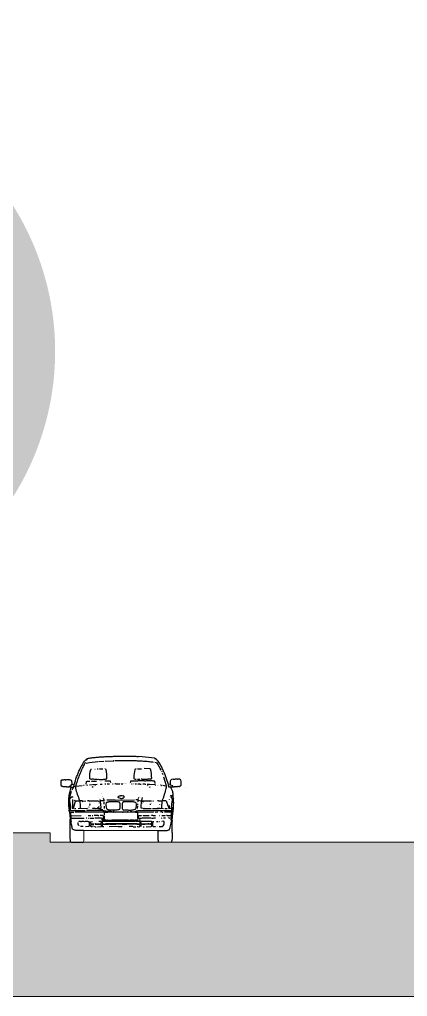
# Model space of a CAD drawing. Header units: metres. Extents: x -45 to 1930, y -347 to 488.
# Drawn here: x 103.72 to 109.89, y -257.27 to -241.73 of the extents above; entities that cross this region are included whole.
import ezdxf

# ---------------------------------------------------------------- set-up
doc = ezdxf.new("R2010")
doc.units = ezdxf.units.M
doc.layers.add('FLOATINGWINDOWS', color=2, linetype='Continuous', plot=False)
doc.layers.add('SRAFY', color=3, linetype='Continuous')
doc.layers.add('zariz.predmety', color=203, linetype='Continuous')

# ---------------------------------------------------------------- blocks, each defined once
blk = doc.blocks.new('BMW3-CUM')
at = {"lineweight": 0}
blk.add_line((-0.809, 0.011), (-0.797, 0.003), dxfattribs=at)
for points in [[(-0.751, 0.92), (-0.741, 0.95), (-0.731, 0.981), (-0.721, 1.012), (-0.71, 1.043), (-0.698, 1.073), (-0.686, 1.104), (-0.673, 1.134), (-0.66, 1.162), (-0.648, 1.185), (-0.637, 1.208), (-0.625, 1.23), (-0.613, 1.251), (-0.6, 1.272), (-0.584, 1.292), (-0.567, 1.31), (-0.547, 1.328), (-0.546, 1.324), (-0.547, 1.318), (-0.55, 1.314), (-0.552, 1.309)], [(-0.722, 0.901), (-0.72, 0.911), (-0.717, 0.92), (-0.714, 0.929), (-0.711, 0.938), (-0.707, 0.948), (-0.704, 0.957), (-0.701, 0.967), (-0.698, 0.977), (-0.692, 0.996), (-0.685, 1.016), (-0.677, 1.035), (-0.671, 1.053), (-0.664, 1.072), (-0.656, 1.09), (-0.649, 1.109), (-0.641, 1.127), (-0.634, 1.145), (-0.626, 1.163), (-0.617, 1.181), (-0.609, 1.198), (-0.601, 1.215), (-0.592, 1.232), (-0.583, 1.248), (-0.573, 1.265), (-0.573, 1.266), (-0.573, 1.268), (-0.572, 1.269), (-0.571, 1.27)], [(-0.568, 1.276), (-0.568, 1.276)], [(-0.567, 1.26), (-0.567, 1.26)], [(-0.56, 1.263), (-0.506, 1.272), (-0.375, 1.286)], [(-0.555, 1.303), (-0.555, 1.303)], [(-0.544, 1.333), (-0.543, 1.334), (-0.542, 1.336), (-0.541, 1.337), (-0.54, 1.338), (-0.523, 1.341), (-0.505, 1.343), (-0.488, 1.345), (-0.47, 1.347), (-0.452, 1.349), (-0.435, 1.351), (-0.417, 1.353), (-0.399, 1.355), (-0.381, 1.356), (-0.363, 1.358), (-0.345, 1.36), (-0.327, 1.361), (-0.309, 1.363), (-0.291, 1.364), (-0.274, 1.364), (-0.255, 1.365), (-0.237, 1.366), (-0.217, 1.367), (-0.198, 1.368), (-0.18, 1.369), (-0.16, 1.37), (-0.141, 1.37), (-0.123, 1.371), (-0.104, 1.371), (-0.085, 1.371), (-0.066, 1.371), (-0.048, 1.372), (-0.028, 1.372), (-0.009, 1.372), (0.009, 1.372), (0.029, 1.373), (0.048, 1.373), (0.062, 1.372), (0.076, 1.372), (0.091, 1.372), (0.105, 1.372), (0.119, 1.372), (0.133, 1.372), (0.148, 1.373), (0.161, 1.373), (0.175, 1.372), (0.19, 1.372), (0.203, 1.372), (0.217, 1.372), (0.231, 1.371), (0.245, 1.37), (0.259, 1.369), (0.272, 1.367)], [(-0.368, 1.288), (-0.368, 1.288)], [(-0.362, 1.288), (-0.362, 1.288)], [(-0.356, 1.29), (-0.276, 1.292)], [(-0.261, 1.293), (-0.261, 1.293)], [(-0.255, 1.294), (-0.131, 1.3)], [(-0.121, 1.297), (-0.121, 1.297), (-0.122, 1.298), (-0.123, 1.298), (-0.123, 1.297), (-0.123, 1.297), (-0.122, 1.297), (-0.121, 1.297), (-0.121, 1.297)], [(-0.113, 1.298), (-0.113, 1.298)], [(0.506, 1.275), (0.487, 1.277), (0.468, 1.28), (0.449, 1.282), (0.43, 1.284), (0.411, 1.286), (0.391, 1.287), (0.372, 1.288), (0.354, 1.289), (0.334, 1.291), (0.315, 1.292), (0.296, 1.293), (0.277, 1.294), (0.257, 1.295), (0.239, 1.296), (0.219, 1.296), (0.2, 1.297), (0.182, 1.297), (0.162, 1.298), (0.143, 1.298), (0.124, 1.299), (0.105, 1.298), (0.085, 1.299), (0.067, 1.299), (0.047, 1.299), (0.028, 1.299), (0.01, 1.3), (-0.01, 1.299), (-0.029, 1.3), (-0.048, 1.3), (-0.067, 1.3), (-0.087, 1.3), (-0.105, 1.3)], [(0.002, 1.375), (0.002, 1.375)], [(0.077, 1.375), (0.078, 1.375), (0.079, 1.375), (0.08, 1.375), (0.082, 1.375)], [(0.824, 0.48), (0.824, 0.48), (0.825, 0.481), (0.825, 0.481), (0.825, 0.481), (0.824, 0.507), (0.83, 0.536), (0.832, 0.568), (0.831, 0.6), (0.833, 0.631), (0.83, 0.665), (0.829, 0.698), (0.827, 0.73), (0.822, 0.763), (0.822, 0.764), (0.823, 0.766), (0.823, 0.767), (0.824, 0.769), (0.822, 0.775), (0.822, 0.782), (0.821, 0.789), (0.818, 0.796), (0.817, 0.808), (0.814, 0.82), (0.809, 0.832), (0.804, 0.843), (0.799, 0.855), (0.794, 0.865), (0.79, 0.876), (0.789, 0.887), (0.841, 0.887), (0.846, 0.89), (0.851, 0.891), (0.855, 0.89), (0.86, 0.888), (0.867, 0.89), (0.874, 0.892), (0.882, 0.893), (0.889, 0.893), (0.897, 0.893), (0.905, 0.894), (0.913, 0.893), (0.92, 0.892), (0.925, 0.893), (0.929, 0.895), (0.934, 0.896), (0.938, 0.898), (0.942, 0.901), (0.946, 0.904), (0.949, 0.908), (0.951, 0.913), (0.952, 0.932), (0.952, 0.952), (0.951, 0.971), (0.948, 0.989), (0.947, 0.99), (0.947, 0.992), (0.945, 0.992), (0.944, 0.994), (0.942, 0.998), (0.938, 1.002), (0.932, 1.005), (0.926, 1.006), (0.922, 1.006), (0.918, 1.006), (0.914, 1.006), (0.91, 1.006), (0.907, 1.006), (0.903, 1.005), (0.899, 1.005), (0.896, 1.003), (0.889, 1.005), (0.881, 1.007), (0.873, 1.007), (0.865, 1.006), (0.856, 1.005), (0.847, 1.004), (0.838, 1.003), (0.83, 1.003), (0.829, 1.003), (0.829, 1.004), (0.827, 1.005), (0.825, 1.005), (0.8, 1), (0.793, 0.997), (0.786, 0.992), (0.782, 0.984), (0.779, 0.975), (0.779, 0.963), (0.778, 0.951), (0.777, 0.939), (0.775, 0.928), (0.749, 0.922), (0.738, 0.952), (0.728, 0.983), (0.718, 1.014), (0.708, 1.044), (0.697, 1.074), (0.685, 1.104), (0.673, 1.133), (0.659, 1.162), (0.657, 1.167), (0.655, 1.171), (0.652, 1.175), (0.652, 1.18), (0.637, 1.209), (0.627, 1.227), (0.617, 1.243), (0.607, 1.259), (0.597, 1.276), (0.586, 1.291), (0.573, 1.306), (0.558, 1.32), (0.542, 1.333), (0.539, 1.335), (0.537, 1.338), (0.535, 1.34), (0.532, 1.343), (0.28, 1.367), (0.278, 1.367)], [(0.51, 1.273), (0.51, 1.273), (0.512, 1.273), (0.512, 1.273), (0.512, 1.273)], [(0.518, 1.273), (0.518, 1.273)], [(0.552, 1.268), (0.531, 1.271)], [(0.541, 1.325), (0.541, 1.325), (0.54, 1.327), (0.539, 1.328), (0.539, 1.329)], [(0.543, 1.317), (0.543, 1.317)], [(0.552, 1.298), (0.552, 1.298)], [(0.555, 1.266), (0.563, 1.266)], [(0.562, 1.281), (0.562, 1.281)], [(0.632, 1.149), (0.619, 1.178), (0.609, 1.196), (0.566, 1.274)], [(-0.431, 1.004), (-0.44, 1.005), (-0.448, 1.006), (-0.457, 1.005), (-0.467, 1.005), (-0.476, 1.004), (-0.484, 1.005), (-0.492, 1.007), (-0.501, 1.01), (-0.502, 1.046), (-0.498, 1.084), (-0.493, 1.122), (-0.487, 1.16), (-0.484, 1.163), (-0.481, 1.165), (-0.477, 1.167), (-0.472, 1.168)], [(-0.428, 1.004), (-0.416, 1.005), (-0.403, 1.005), (-0.39, 1.005), (-0.377, 1.004), (-0.365, 1.005), (-0.352, 1.004), (-0.339, 1.004), (-0.326, 1.003), (-0.314, 1.004), (-0.302, 1.004), (-0.289, 1.004), (-0.277, 1.005), (-0.265, 1.006), (-0.253, 1.008), (-0.242, 1.01), (-0.23, 1.013), (-0.23, 1.014), (-0.229, 1.016), (-0.228, 1.017), (-0.228, 1.017), (-0.229, 1.053), (-0.232, 1.088), (-0.237, 1.124), (-0.243, 1.16), (-0.245, 1.163), (-0.247, 1.165), (-0.249, 1.167), (-0.253, 1.168)], [(-0.42, 1.168), (-0.418, 1.168), (-0.417, 1.168), (-0.416, 1.168), (-0.414, 1.168)], [(-0.385, 1.169), (-0.369, 1.169)], [(-0.352, 1.171), (-0.352, 1.171)], [(-0.345, 1.169), (-0.296, 1.17)], [(-0.273, 1.17), (-0.273, 1.17)], [(-0.267, 1.169), (-0.267, 1.169)], [(-0.261, 1.17), (-0.261, 1.17)], [(0.209, 1.009), (0.206, 1.013), (0.204, 1.018), (0.202, 1.024), (0.202, 1.03), (0.205, 1.063), (0.21, 1.096), (0.215, 1.129), (0.221, 1.162), (0.223, 1.165), (0.226, 1.169), (0.228, 1.172), (0.232, 1.173), (0.232, 1.173), (0.233, 1.173), (0.234, 1.173), (0.234, 1.173)], [(0.24, 1.175), (0.24, 1.175)], [(0.256, 1.174), (0.256, 1.174)], [(0.26, 1.173), (0.321, 1.174)], [(0.331, 1.008), (0.339, 1.008), (0.347, 1.009), (0.355, 1.009), (0.364, 1.009), (0.372, 1.009), (0.38, 1.009), (0.389, 1.009), (0.397, 1.009), (0.406, 1.009), (0.416, 1.009), (0.425, 1.01), (0.434, 1.01), (0.442, 1.01), (0.451, 1.01), (0.46, 1.01), (0.468, 1.009), (0.473, 1.011), (0.477, 1.013), (0.481, 1.015), (0.483, 1.02), (0.48, 1.057), (0.478, 1.093), (0.475, 1.129), (0.466, 1.165), (0.464, 1.167), (0.462, 1.168), (0.461, 1.169), (0.459, 1.17), (0.363, 1.175)], [(0.341, 1.172), (0.341, 1.172)], [(0.635, 1.143), (0.635, 1.143)], [(0.639, 1.135), (0.639, 1.135)], [(0.648, 1.116), (0.642, 1.129)], [(0.651, 1.109), (0.651, 1.109)], [(0.653, 1.102), (0.653, 1.102)], [(0.665, 1.075), (0.656, 1.096)], [(-0.872, 0.884), (-0.882, 0.885), (-0.892, 0.886), (-0.902, 0.885), (-0.913, 0.886), (-0.923, 0.887), (-0.932, 0.889), (-0.941, 0.892), (-0.95, 0.898), (-0.957, 0.91), (-0.959, 0.933), (-0.959, 0.956), (-0.957, 0.978), (-0.946, 0.996), (-0.941, 0.998), (-0.937, 0.998), (-0.931, 0.999), (-0.927, 1.001), (-0.925, 1), (-0.924, 0.999), (-0.923, 0.999), (-0.921, 0.998), (-0.911, 1.002), (-0.902, 1.002), (-0.892, 0.998), (-0.88, 0.999), (-0.868, 1), (-0.855, 1.001), (-0.842, 1.002), (-0.83, 1.001), (-0.817, 0.999), (-0.806, 0.995), (-0.795, 0.99), (-0.795, 0.988), (-0.794, 0.987), (-0.793, 0.986), (-0.793, 0.986), (-0.785, 0.93)], [(-0.892, 1.002), (-0.892, 1.002), (-0.891, 1.002), (-0.89, 1.002), (-0.89, 1.002)], [(-0.557, 0.929), (-0.552, 0.967), (-0.551, 0.969), (-0.55, 0.972), (-0.548, 0.973), (-0.545, 0.974), (-0.498, 0.977)], [(-0.49, 0.974), (-0.49, 0.974)], [(-0.48, 0.977), (-0.48, 0.977)], [(-0.474, 0.975), (-0.393, 0.976)], [(-0.327, 0.974), (-0.327, 0.974), (-0.326, 0.974), (-0.324, 0.974), (-0.324, 0.974)], [(-0.318, 0.977), (-0.318, 0.977)], [(-0.166, 0.956), (-0.17, 0.975), (-0.261, 0.975)], [(-0.167, 0.949), (-0.167, 0.949)], [(-0.141, 0.934), (-0.128, 0.934)], [(-0.09, 0.933), (-0.101, 0.934)], [(-0.087, 0.933), (-0.023, 0.934)], [(-0.004, 0.934), (0.022, 0.934)], [(0.045, 0.933), (0.045, 0.933), (0.045, 0.933), (0.044, 0.932), (0.044, 0.932), (0.044, 0.932), (0.045, 0.933), (0.045, 0.933), (0.045, 0.933)], [(0.069, 0.935), (0.069, 0.935)], [(0.075, 0.932), (0.075, 0.932)], [(0.133, 0.933), (0.133, 0.933)], [(0.14, 0.947), (0.14, 0.947)], [(0.54, 0.938), (0.532, 0.975), (0.52, 0.977), (0.508, 0.977), (0.495, 0.978), (0.484, 0.978), (0.472, 0.978), (0.459, 0.978), (0.447, 0.978), (0.435, 0.978), (0.423, 0.978), (0.411, 0.978), (0.399, 0.978), (0.387, 0.977), (0.375, 0.977), (0.363, 0.978), (0.351, 0.979), (0.339, 0.979), (0.327, 0.979), (0.316, 0.979), (0.304, 0.978), (0.292, 0.978), (0.28, 0.978), (0.269, 0.978), (0.257, 0.977), (0.245, 0.977), (0.233, 0.977), (0.221, 0.977), (0.21, 0.977), (0.199, 0.977), (0.187, 0.977), (0.176, 0.976), (0.164, 0.977), (0.153, 0.977), (0.148, 0.973), (0.146, 0.968), (0.144, 0.961), (0.143, 0.954)], [(0.213, 1.007), (0.236, 1.007)], [(0.242, 1.006), (0.242, 1.006)], [(0.252, 1.007), (0.252, 1.007)], [(0.258, 1.007), (0.292, 1.008)], [(0.299, 1.007), (0.299, 1.007), (0.301, 1.007), (0.301, 1.007), (0.301, 1.007), (0.301, 1.007), (0.299, 1.007), (0.298, 1.006), (0.299, 1.007)], [(0.309, 1.007), (0.309, 1.007)], [(0.328, 1.008), (0.316, 1.008)], [(0.667, 1.068), (0.667, 1.068)], [(0.673, 1.055), (0.673, 1.055)], [(0.721, 0.903), (0.678, 1.037)], [(0.825, 1), (0.825, 1), (0.826, 1), (0.827, 1), (0.827, 1)], [(-0.947, 0.892), (-0.947, 0.892)], [(-0.869, 0.884), (-0.832, 0.884)], [(-0.831, 0.75), (-0.799, 0.879), (-0.767, 0.879), (-0.766, 0.874), (-0.766, 0.868), (-0.77, 0.863), (-0.773, 0.858), (-0.777, 0.853), (-0.78, 0.848), (-0.783, 0.843), (-0.786, 0.837)], [(-0.803, 0.881), (-0.823, 0.882), (-0.826, 0.883), (-0.826, 0.885), (-0.827, 0.888), (-0.827, 0.89), (-0.827, 0.892), (-0.825, 0.895), (-0.823, 0.897), (-0.821, 0.898), (-0.815, 0.898), (-0.809, 0.899), (-0.804, 0.9), (-0.8, 0.903), (-0.798, 0.909), (-0.797, 0.916), (-0.794, 0.921), (-0.789, 0.924), (-0.787, 0.925), (-0.786, 0.925), (-0.785, 0.925), (-0.785, 0.925), (-0.757, 0.917), (-0.762, 0.882)], [(-0.813, 0.742), (-0.794, 0.818)], [(-0.793, 0.826), (-0.793, 0.826)], [(-0.789, 0.831), (-0.789, 0.831)], [(-0.757, 0.883), (-0.728, 0.894)], [(-0.724, 0.873), (-0.722, 0.896), (-0.623, 0.908)], [(-0.66, 0.665), (-0.669, 0.689), (-0.677, 0.714), (-0.687, 0.739), (-0.695, 0.763), (-0.703, 0.789), (-0.711, 0.813), (-0.717, 0.839), (-0.723, 0.864), (-0.723, 0.866), (-0.722, 0.867), (-0.722, 0.867), (-0.722, 0.867)], [(-0.601, 0.909), (-0.598, 0.91), (-0.596, 0.911), (-0.592, 0.912), (-0.589, 0.912)], [(-0.563, 0.914), (-0.563, 0.914)], [(-0.559, 0.922), (-0.559, 0.922)], [(-0.554, 0.915), (-0.554, 0.915), (-0.554, 0.915), (-0.556, 0.915), (-0.556, 0.915)], [(-0.55, 0.914), (-0.532, 0.915)], [(-0.505, 0.918), (-0.462, 0.921)], [(-0.467, 0.889), (-0.467, 0.889)], [(-0.449, 0.875), (-0.461, 0.885)], [(-0.455, 0.923), (-0.455, 0.923)], [(-0.445, 0.919), (-0.445, 0.919), (-0.445, 0.92), (-0.444, 0.921), (-0.444, 0.921), (-0.382, 0.925)], [(-0.415, 0.902), (-0.423, 0.907)], [(-0.408, 0.899), (-0.408, 0.899)], [(-0.338, 0.927), (-0.302, 0.93)], [(-0.321, 0.781), (-0.321, 0.781)], [(-0.261, 0.931), (-0.248, 0.931)], [(-0.226, 0.931), (-0.19, 0.932)], [(-0.017, 0.931), (-0.017, 0.931)], [(0.028, 0.932), (0.028, 0.932)], [(0.034, 0.932), (0.034, 0.932)], [(0.063, 0.932), (0.063, 0.932)], [(0.155, 0.931), (0.157, 0.931), (0.157, 0.931), (0.159, 0.931), (0.16, 0.931)], [(0.181, 0.931), (0.181, 0.931), (0.183, 0.931), (0.184, 0.931), (0.186, 0.931)], [(0.197, 0.931), (0.197, 0.931)], [(0.206, 0.931), (0.206, 0.931)], [(0.219, 0.931), (0.244, 0.931)], [(0.251, 0.929), (0.251, 0.929)], [(0.296, 0.929), (0.265, 0.929)], [(0.3, 0.928), (0.315, 0.928)], [(0.375, 0.926), (0.34, 0.926)], [(0.379, 0.925), (0.39, 0.925)], [(0.408, 0.899), (0.408, 0.899)], [(0.533, 0.917), (0.447, 0.92), (0.409, 0.924)], [(0.415, 0.902), (0.423, 0.907)], [(0.429, 0.91), (0.429, 0.91)], [(0.441, 0.917), (0.441, 0.917)], [(0.449, 0.875), (0.461, 0.885)], [(0.467, 0.889), (0.467, 0.889)], [(0.538, 0.916), (0.548, 0.916)], [(0.568, 0.912), (0.568, 0.912)], [(0.575, 0.914), (0.575, 0.914), (0.576, 0.914), (0.576, 0.914), (0.576, 0.914)], [(0.584, 0.912), (0.584, 0.912)], [(0.632, 0.909), (0.622, 0.91)], [(0.637, 0.908), (0.638, 0.908), (0.639, 0.908), (0.641, 0.908), (0.642, 0.908)], [(0.648, 0.906), (0.648, 0.906)], [(0.755, 0.549), (0.754, 0.557), (0.751, 0.565), (0.748, 0.572), (0.745, 0.581), (0.742, 0.589), (0.74, 0.596), (0.738, 0.602), (0.736, 0.608), (0.733, 0.616), (0.73, 0.623), (0.727, 0.631), (0.724, 0.638), (0.722, 0.645), (0.718, 0.652), (0.714, 0.658), (0.71, 0.662), (0.658, 0.664), (0.655, 0.666), (0.655, 0.669), (0.655, 0.673), (0.656, 0.677), (0.661, 0.687), (0.666, 0.698), (0.669, 0.71), (0.674, 0.72), (0.678, 0.733), (0.682, 0.745), (0.686, 0.758), (0.689, 0.77), (0.694, 0.782), (0.697, 0.794), (0.701, 0.806), (0.705, 0.818), (0.709, 0.837), (0.714, 0.857), (0.717, 0.876), (0.717, 0.895), (0.718, 0.897), (0.721, 0.898), (0.723, 0.897), (0.726, 0.897)], [(0.688, 0.903), (0.662, 0.906)], [(0.691, 0.902), (0.692, 0.902), (0.693, 0.902), (0.694, 0.902), (0.695, 0.902)], [(0.704, 0.899), (0.704, 0.899), (0.703, 0.9), (0.701, 0.9), (0.701, 0.9), (0.701, 0.9), (0.702, 0.9), (0.703, 0.9), (0.704, 0.899)], [(0.703, 0.871), (0.703, 0.871)], [(0.707, 0.899), (0.707, 0.899)], [(0.71, 0.869), (0.71, 0.869), (0.712, 0.869), (0.712, 0.869), (0.712, 0.869)], [(0.716, 0.9), (0.716, 0.9)], [(0.735, 0.891), (0.735, 0.891), (0.735, 0.892), (0.734, 0.892), (0.734, 0.892), (0.734, 0.892), (0.735, 0.892), (0.735, 0.891), (0.735, 0.891)], [(0.756, 0.89), (0.749, 0.919)], [(0.751, 0.882), (0.751, 0.882)], [(0.755, 0.882), (0.755, 0.883), (0.756, 0.883), (0.756, 0.884), (0.756, 0.885), (0.783, 0.885)], [(0.785, 0.912), (0.779, 0.926)], [(0.792, 0.906), (0.792, 0.906), (0.793, 0.906), (0.794, 0.906), (0.794, 0.906), (0.793, 0.907), (0.791, 0.908), (0.79, 0.908), (0.79, 0.906), (0.79, 0.906), (0.791, 0.906), (0.792, 0.906), (0.792, 0.906)], [(0.819, 0.894), (0.819, 0.895), (0.819, 0.897), (0.819, 0.898), (0.818, 0.901), (0.806, 0.907)], [(0.858, 0.893), (0.859, 0.893), (0.86, 0.893), (0.861, 0.893), (0.862, 0.893)], [(0.92, 0.897), (0.921, 0.897), (0.921, 0.897), (0.922, 0.897), (0.924, 0.897)], [(1.014, 0.868), (1.014, 0.868)], [(-0.831, 0.533), (-0.833, 0.587), (-0.836, 0.64), (-0.835, 0.694), (-0.83, 0.747), (-0.826, 0.746), (-0.822, 0.744), (-0.819, 0.74), (-0.816, 0.736), (-0.816, 0.703)], [(-0.823, 0.531), (-0.823, 0.642)], [(-0.809, 0.513), (-0.807, 0.537), (-0.806, 0.539), (-0.806, 0.54), (-0.804, 0.542), (-0.803, 0.543), (-0.804, 0.558), (-0.805, 0.572), (-0.806, 0.587), (-0.807, 0.602), (-0.81, 0.61), (-0.811, 0.619), (-0.812, 0.628), (-0.815, 0.637), (-0.818, 0.651), (-0.82, 0.666), (-0.82, 0.681), (-0.817, 0.694), (-0.814, 0.699), (-0.81, 0.703), (-0.807, 0.706), (-0.805, 0.71), (-0.784, 0.732), (-0.781, 0.731), (-0.779, 0.73), (-0.777, 0.727), (-0.776, 0.723), (-0.775, 0.722), (-0.774, 0.72), (-0.774, 0.719), (-0.774, 0.718)], [(-0.806, 0.719), (-0.807, 0.72), (-0.809, 0.721), (-0.809, 0.721), (-0.811, 0.723)], [(-0.782, 0.544), (-0.777, 0.544), (-0.772, 0.545), (-0.767, 0.545), (-0.762, 0.544), (-0.727, 0.657), (-0.719, 0.659), (-0.711, 0.66), (-0.703, 0.66), (-0.695, 0.66), (-0.686, 0.661), (-0.677, 0.66), (-0.669, 0.66), (-0.661, 0.661), (-0.658, 0.635), (-0.656, 0.606), (-0.655, 0.577), (-0.653, 0.548)], [(-0.771, 0.549), (-0.771, 0.681)], [(-0.753, 0.669), (-0.753, 0.669), (-0.753, 0.669), (-0.755, 0.67), (-0.755, 0.67), (-0.755, 0.67), (-0.754, 0.67), (-0.753, 0.669), (-0.753, 0.669)], [(-0.729, 0.66), (-0.746, 0.666)], [(-0.618, 0.661), (-0.654, 0.661)], [(-0.617, 0.645), (-0.612, 0.658), (-0.564, 0.661)], [(-0.542, 0.659), (-0.542, 0.659)], [(-0.519, 0.66), (-0.536, 0.66)], [(-0.515, 0.66), (-0.466, 0.661)], [(-0.507, 0.645), (-0.507, 0.645)], [(-0.502, 0.636), (-0.502, 0.636)], [(-0.498, 0.622), (-0.498, 0.622)], [(-0.461, 0.658), (-0.461, 0.658), (-0.461, 0.659), (-0.461, 0.66), (-0.461, 0.661)], [(-0.459, 0.658), (-0.457, 0.659), (-0.457, 0.66), (-0.455, 0.66), (-0.454, 0.661), (-0.367, 0.661)], [(-0.415, 0.541), (-0.38, 0.546), (-0.373, 0.544), (-0.367, 0.543), (-0.359, 0.543), (-0.352, 0.542), (-0.345, 0.542), (-0.337, 0.543), (-0.331, 0.544), (-0.325, 0.545), (-0.322, 0.548), (-0.321, 0.549), (-0.319, 0.551), (-0.319, 0.552), (-0.331, 0.659), (-0.326, 0.663), (-0.321, 0.666), (-0.314, 0.667), (-0.307, 0.668), (-0.3, 0.669), (-0.292, 0.67), (-0.285, 0.67), (-0.279, 0.671), (-0.278, 0.671), (-0.276, 0.671), (-0.276, 0.669), (-0.275, 0.669)], [(-0.363, 0.657), (-0.363, 0.657), (-0.363, 0.658), (-0.363, 0.659), (-0.363, 0.659), (-0.335, 0.662), (-0.333, 0.662), (-0.333, 0.664), (-0.332, 0.666), (-0.331, 0.668), (-0.335, 0.676)], [(-0.357, 0.649), (-0.357, 0.649)], [(-0.351, 0.64), (-0.351, 0.64)], [(-0.347, 0.625), (-0.348, 0.633)], [(-0.342, 0.699), (-0.342, 0.699)], [(-0.339, 0.688), (-0.339, 0.688)], [(-0.337, 0.683), (-0.337, 0.683)], [(-0.314, 0.772), (-0.314, 0.772)], [(-0.296, 0.734), (-0.296, 0.734)], [(-0.293, 0.728), (-0.293, 0.728)], [(-0.289, 0.719), (-0.289, 0.719), (-0.289, 0.721), (-0.289, 0.722), (-0.289, 0.722)], [(-0.274, 0.673), (-0.282, 0.7)], [(-0.271, 0.611), (-0.272, 0.644)], [(-0.26, 0.675), (-0.26, 0.675)], [(-0.253, 0.673), (-0.253, 0.673), (-0.251, 0.674), (-0.25, 0.674), (-0.25, 0.674)], [(-0.138, 0.519), (-0.124, 0.521), (-0.109, 0.521), (-0.094, 0.52), (-0.079, 0.52), (-0.064, 0.52), (-0.05, 0.522), (-0.037, 0.524), (-0.024, 0.529), (-0.023, 0.531), (-0.023, 0.533), (-0.021, 0.533), (-0.021, 0.534), (-0.022, 0.536), (-0.021, 0.538), (-0.02, 0.539), (-0.018, 0.541), (-0.018, 0.566), (-0.018, 0.592), (-0.02, 0.617), (-0.029, 0.64), (-0.039, 0.643), (-0.049, 0.645), (-0.059, 0.646), (-0.069, 0.647), (-0.079, 0.647), (-0.09, 0.647), (-0.101, 0.647), (-0.111, 0.647), (-0.122, 0.646), (-0.132, 0.645), (-0.143, 0.644), (-0.154, 0.644), (-0.164, 0.644), (-0.175, 0.644), (-0.185, 0.644), (-0.196, 0.645), (-0.202, 0.643), (-0.208, 0.641), (-0.215, 0.64), (-0.22, 0.639), (-0.226, 0.637), (-0.232, 0.636), (-0.237, 0.634), (-0.242, 0.632), (-0.247, 0.61), (-0.246, 0.586), (-0.241, 0.562), (-0.235, 0.538), (-0.232, 0.534), (-0.228, 0.53), (-0.224, 0.528), (-0.22, 0.526), (-0.216, 0.524), (-0.212, 0.523), (-0.207, 0.522), (-0.203, 0.521), (-0.195, 0.521), (-0.187, 0.52), (-0.179, 0.52), (-0.17, 0.521), (-0.162, 0.521), (-0.155, 0.52), (-0.146, 0.52), (-0.138, 0.519)], [(-0.1, 0.675), (-0.228, 0.673)], [(-0.097, 0.674), (0.209, 0.677)], [(-0.014, 0.7), (-0.042, 0.709), (-0.046, 0.711), (-0.048, 0.715), (-0.05, 0.719), (-0.05, 0.725), (-0.044, 0.732), (-0.037, 0.737), (-0.03, 0.74), (-0.021, 0.743), (-0.013, 0.744), (-0.005, 0.745), (0.003, 0.745), (0.012, 0.746)], [(-0.011, 0.7), (-0.01, 0.7), (-0.009, 0.7), (-0.007, 0.7), (-0.007, 0.701), (-0.003, 0.7), (0, 0.7), (0.004, 0.7), (0.008, 0.7), (0.011, 0.701), (0.015, 0.702), (0.019, 0.703), (0.023, 0.704), (0.03, 0.707), (0.037, 0.71), (0.041, 0.714), (0.045, 0.72), (0.045, 0.726), (0.043, 0.731), (0.04, 0.734), (0.036, 0.738)], [(0.042, 0.516), (0.054, 0.517), (0.065, 0.517), (0.077, 0.517), (0.09, 0.517), (0.102, 0.517), (0.114, 0.516), (0.126, 0.516), (0.139, 0.516), (0.151, 0.516), (0.163, 0.516), (0.175, 0.517), (0.186, 0.519), (0.198, 0.522), (0.209, 0.525), (0.219, 0.529), (0.23, 0.535), (0.235, 0.558), (0.24, 0.583), (0.239, 0.608), (0.235, 0.631), (0.224, 0.635), (0.213, 0.639), (0.201, 0.643), (0.189, 0.645), (0.177, 0.646), (0.164, 0.647), (0.151, 0.647), (0.138, 0.648), (0.125, 0.648), (0.112, 0.647), (0.098, 0.647), (0.086, 0.646), (0.073, 0.646), (0.06, 0.645), (0.047, 0.645), (0.035, 0.645), (0.031, 0.644), (0.028, 0.643), (0.025, 0.64), (0.022, 0.64), (0.013, 0.616), (0.012, 0.59), (0.014, 0.564), (0.014, 0.538), (0.018, 0.532), (0.023, 0.526), (0.027, 0.521), (0.033, 0.518), (0.035, 0.518), (0.038, 0.517), (0.04, 0.516), (0.042, 0.516)], [(0.02, 0.743), (0.02, 0.743), (0.02, 0.744), (0.019, 0.744), (0.019, 0.744), (0.018, 0.744), (0.018, 0.743), (0.019, 0.743), (0.02, 0.743)], [(0.026, 0.741), (0.026, 0.741), (0.028, 0.741), (0.028, 0.741), (0.028, 0.741), (0.028, 0.742), (0.026, 0.742), (0.024, 0.741), (0.026, 0.741)], [(0.264, 0.677), (0.232, 0.677)], [(0.265, 0.64), (0.265, 0.64)], [(0.266, 0.648), (0.268, 0.674), (0.318, 0.665)], [(0.27, 0.679), (0.273, 0.697)], [(0.275, 0.704), (0.275, 0.704)], [(0.278, 0.71), (0.278, 0.71)], [(0.28, 0.717), (0.28, 0.717), (0.281, 0.718), (0.281, 0.719), (0.281, 0.719)], [(0.284, 0.725), (0.284, 0.725)], [(0.345, 0.541), (0.317, 0.545), (0.314, 0.555), (0.314, 0.556), (0.314, 0.558), (0.314, 0.558), (0.314, 0.56), (0.321, 0.658), (0.324, 0.665), (0.351, 0.663), (0.351, 0.663), (0.351, 0.662), (0.352, 0.661), (0.353, 0.66), (0.338, 0.639)], [(0.327, 0.67), (0.337, 0.713)], [(0.335, 0.632), (0.335, 0.632)], [(0.356, 0.663), (0.44, 0.663)], [(0.448, 0.653), (0.447, 0.654), (0.446, 0.656), (0.445, 0.657), (0.444, 0.659), (0.444, 0.66), (0.444, 0.66), (0.444, 0.661), (0.444, 0.663), (0.482, 0.663)], [(0.453, 0.647), (0.453, 0.647)], [(0.485, 0.632), (0.485, 0.632)], [(0.485, 0.624), (0.485, 0.624), (0.485, 0.625), (0.485, 0.626), (0.485, 0.626)], [(0.503, 0.654), (0.504, 0.655), (0.505, 0.657), (0.505, 0.66), (0.506, 0.661), (0.507, 0.662), (0.508, 0.662), (0.509, 0.663), (0.51, 0.664)], [(0.589, 0.662), (0.576, 0.663)], [(0.592, 0.662), (0.632, 0.663)], [(0.643, 0.549), (0.651, 0.663)], [(0.766, 0.685), (0.766, 0.685), (0.766, 0.686), (0.766, 0.687), (0.766, 0.687)], [(0.772, 0.738), (0.772, 0.738)], [(0.791, 0.731), (0.791, 0.731), (0.791, 0.733), (0.791, 0.734), (0.79, 0.734), (0.787, 0.737), (0.785, 0.738), (0.783, 0.74), (0.779, 0.74)], [(0.814, 0.662), (0.812, 0.695), (0.794, 0.725), (0.797, 0.729), (0.802, 0.733), (0.806, 0.737), (0.809, 0.742), (0.809, 0.744), (0.809, 0.744), (0.809, 0.746), (0.809, 0.748), (0.811, 0.751), (0.814, 0.754), (0.817, 0.755), (0.821, 0.757)], [(0.803, 0.513), (0.802, 0.539), (0.801, 0.54), (0.8, 0.542), (0.798, 0.542), (0.797, 0.544), (0.81, 0.657), (0.812, 0.657), (0.812, 0.657), (0.812, 0.657), (0.814, 0.657), (0.818, 0.627)], [(-0.835, 0.509), (-0.835, 0.509), (-0.835, 0.511), (-0.834, 0.512), (-0.833, 0.513), (-0.833, 0.514), (-0.831, 0.513), (-0.83, 0.512), (-0.828, 0.512), (-0.827, 0.512), (-0.827, 0.513), (-0.827, 0.515), (-0.827, 0.516), (-0.826, 0.517), (-0.824, 0.517), (-0.824, 0.517), (-0.822, 0.518), (-0.822, 0.52), (-0.822, 0.521), (-0.824, 0.521), (-0.827, 0.522), (-0.827, 0.522), (-0.827, 0.524), (-0.827, 0.524), (-0.827, 0.525), (-0.828, 0.524), (-0.829, 0.524), (-0.828, 0.521), (-0.828, 0.52), (-0.829, 0.518), (-0.83, 0.518), (-0.832, 0.518), (-0.833, 0.52), (-0.834, 0.518), (-0.835, 0.515), (-0.834, 0.512), (-0.835, 0.509)], [(-0.83, 0.53), (-0.83, 0.53), (-0.83, 0.529), (-0.83, 0.527), (-0.83, 0.527)], [(-0.819, 0.487), (-0.819, 0.487), (-0.818, 0.488), (-0.817, 0.488), (-0.817, 0.488), (-0.823, 0.501), (-0.825, 0.5), (-0.826, 0.5), (-0.827, 0.497), (-0.828, 0.496), (-0.828, 0.492), (-0.826, 0.489), (-0.824, 0.487), (-0.822, 0.485), (-0.821, 0.485), (-0.82, 0.486), (-0.819, 0.487), (-0.819, 0.487)], [(-0.825, 0.509), (-0.825, 0.509), (-0.825, 0.51), (-0.825, 0.511), (-0.825, 0.511)], [(-0.825, 0.506), (-0.825, 0.506)], [(-0.81, 0.383), (-0.821, 0.48)], [(-0.816, 0.499), (-0.814, 0.501), (-0.811, 0.502), (-0.81, 0.504), (-0.808, 0.507), (-0.573, 0.509)], [(-0.798, 0.431), (-0.802, 0.437), (-0.802, 0.444), (-0.802, 0.453), (-0.803, 0.46), (-0.802, 0.466), (-0.802, 0.471), (-0.801, 0.477), (-0.8, 0.48), (-0.755, 0.483)], [(-0.761, 0.526), (-0.761, 0.526)], [(-0.747, 0.481), (-0.747, 0.481)], [(-0.743, 0.542), (-0.725, 0.542)], [(-0.271, 0.483), (-0.734, 0.481)], [(-0.718, 0.526), (-0.718, 0.526)], [(-0.685, 0.543), (-0.538, 0.544)], [(-0.164, 0.492), (-0.178, 0.492), (-0.191, 0.491), (-0.205, 0.492), (-0.218, 0.493), (-0.232, 0.494), (-0.244, 0.496), (-0.258, 0.499), (-0.27, 0.503), (-0.288, 0.505), (-0.306, 0.506), (-0.324, 0.507), (-0.342, 0.508), (-0.36, 0.508), (-0.377, 0.509), (-0.395, 0.509), (-0.413, 0.509), (-0.431, 0.509), (-0.449, 0.509), (-0.466, 0.508), (-0.484, 0.509), (-0.501, 0.509), (-0.519, 0.509), (-0.537, 0.508), (-0.555, 0.509)], [(-0.53, 0.544), (-0.532, 0.544), (-0.532, 0.544), (-0.533, 0.545), (-0.533, 0.547), (-0.533, 0.547), (-0.533, 0.547), (-0.533, 0.547), (-0.533, 0.547)], [(-0.527, 0.553), (-0.527, 0.553)], [(-0.527, 0.542), (-0.527, 0.542), (-0.526, 0.542), (-0.525, 0.542), (-0.525, 0.542)], [(-0.521, 0.558), (-0.521, 0.558)], [(-0.514, 0.563), (-0.513, 0.565), (-0.512, 0.566), (-0.511, 0.567), (-0.51, 0.569)], [(-0.499, 0.588), (-0.496, 0.615)], [(-0.465, 0.541), (-0.465, 0.541)], [(-0.418, 0.543), (-0.457, 0.543)], [(-0.378, 0.549), (-0.353, 0.573)], [(-0.35, 0.579), (-0.35, 0.579)], [(-0.348, 0.589), (-0.348, 0.589)], [(-0.34, 0.523), (-0.294, 0.524)], [(-0.273, 0.531), (-0.273, 0.531)], [(-0.267, 0.435), (-0.269, 0.476), (-0.269, 0.477), (-0.268, 0.479), (-0.267, 0.481), (-0.267, 0.482), (-0.253, 0.483), (-0.24, 0.484), (-0.225, 0.484), (-0.212, 0.484), (-0.198, 0.485), (-0.184, 0.485), (-0.17, 0.485), (-0.156, 0.485), (-0.15, 0.485), (-0.145, 0.486), (-0.14, 0.487), (-0.135, 0.488), (-0.13, 0.485), (-0.125, 0.484), (-0.119, 0.484), (-0.112, 0.486), (-0.106, 0.486), (-0.1, 0.487), (-0.094, 0.487), (-0.089, 0.484), (-0.076, 0.486), (-0.063, 0.488), (-0.05, 0.488), (-0.036, 0.488), (-0.021, 0.487), (-0.008, 0.487), (0.005, 0.485), (0.018, 0.483), (0.028, 0.484), (0.036, 0.485), (0.046, 0.487), (0.055, 0.488), (0.065, 0.488), (0.075, 0.488), (0.085, 0.487), (0.094, 0.486), (0.103, 0.484), (0.154, 0.489), (0.161, 0.487), (0.169, 0.487), (0.178, 0.487), (0.187, 0.488), (0.197, 0.488), (0.206, 0.487), (0.215, 0.486), (0.224, 0.484), (0.228, 0.484), (0.233, 0.484), (0.236, 0.484), (0.24, 0.484), (0.245, 0.483), (0.248, 0.483), (0.252, 0.482), (0.257, 0.482)], [(-0.268, 0.538), (-0.268, 0.578)], [(-0.162, 0.488), (-0.16, 0.49), (-0.159, 0.491), (-0.156, 0.492), (-0.154, 0.493), (-0.147, 0.49), (-0.145, 0.49), (-0.144, 0.49), (-0.143, 0.491), (-0.141, 0.49)], [(-0.111, 0.49), (-0.116, 0.492), (-0.12, 0.493), (-0.126, 0.492), (-0.13, 0.491)], [(-0.093, 0.49), (-0.085, 0.49)], [(0.015, 0.49), (0.015, 0.49), (0.016, 0.49), (0.017, 0.49), (0.018, 0.49)], [(0.023, 0.489), (0.023, 0.489), (0.024, 0.49), (0.024, 0.49), (0.024, 0.49), (0.031, 0.49)], [(0.106, 0.49), (0.105, 0.49), (0.104, 0.49), (0.103, 0.49), (0.101, 0.49)], [(0.111, 0.49), (0.12, 0.49)], [(0.148, 0.49), (0.139, 0.49)], [(0.168, 0.49), (0.159, 0.49)], [(0.219, 0.491), (0.23, 0.497), (0.242, 0.502), (0.255, 0.504), (0.268, 0.507), (0.28, 0.508), (0.294, 0.508), (0.307, 0.509), (0.32, 0.51), (0.33, 0.509), (0.339, 0.508), (0.348, 0.508), (0.358, 0.508), (0.367, 0.507), (0.376, 0.507), (0.385, 0.507), (0.394, 0.507), (0.404, 0.508), (0.413, 0.508), (0.422, 0.508), (0.431, 0.508), (0.44, 0.508), (0.449, 0.508), (0.458, 0.508), (0.467, 0.508), (0.473, 0.508), (0.479, 0.508), (0.485, 0.508), (0.491, 0.508), (0.497, 0.508), (0.502, 0.508), (0.508, 0.508), (0.514, 0.509), (0.527, 0.509), (0.541, 0.508), (0.554, 0.509), (0.568, 0.509), (0.581, 0.509), (0.595, 0.509), (0.608, 0.509), (0.622, 0.509), (0.636, 0.51), (0.649, 0.51), (0.663, 0.51), (0.676, 0.509), (0.69, 0.509), (0.703, 0.509), (0.717, 0.509), (0.73, 0.508), (0.739, 0.509), (0.748, 0.509), (0.757, 0.509), (0.765, 0.509), (0.774, 0.509), (0.783, 0.509), (0.792, 0.509), (0.801, 0.509), (0.803, 0.509), (0.805, 0.507), (0.808, 0.505), (0.808, 0.502), (0.808, 0.501), (0.808, 0.5), (0.808, 0.499), (0.809, 0.498)], [(0.26, 0.538), (0.261, 0.576)], [(0.263, 0.395), (0.261, 0.481), (0.51, 0.485)], [(0.262, 0.594), (0.263, 0.613)], [(0.263, 0.532), (0.263, 0.532)], [(0.33, 0.613), (0.33, 0.613)], [(0.332, 0.621), (0.332, 0.621)], [(0.348, 0.541), (0.421, 0.543), (0.476, 0.541)], [(0.365, 0.551), (0.365, 0.551), (0.364, 0.551), (0.363, 0.552), (0.363, 0.552), (0.364, 0.551), (0.365, 0.551), (0.366, 0.55), (0.365, 0.551)], [(0.454, 0.572), (0.454, 0.572)], [(0.464, 0.601), (0.466, 0.615)], [(0.483, 0.617), (0.483, 0.617)], [(0.483, 0.54), (0.483, 0.54)], [(0.488, 0.54), (0.488, 0.54)], [(0.495, 0.541), (0.573, 0.542)], [(0.517, 0.484), (0.517, 0.484), (0.519, 0.484), (0.519, 0.484), (0.519, 0.484), (0.519, 0.484), (0.517, 0.484), (0.516, 0.483), (0.517, 0.484)], [(0.536, 0.484), (0.583, 0.485)], [(0.577, 0.525), (0.577, 0.525)], [(0.618, 0.542), (0.583, 0.542), (0.58, 0.544), (0.582, 0.546), (0.584, 0.549), (0.586, 0.55)], [(0.589, 0.526), (0.589, 0.526)], [(0.596, 0.528), (0.596, 0.528), (0.598, 0.528), (0.598, 0.528), (0.599, 0.528)], [(0.608, 0.526), (0.608, 0.526)], [(0.614, 0.605), (0.614, 0.605), (0.614, 0.606), (0.614, 0.608), (0.614, 0.608)], [(0.618, 0.483), (0.618, 0.483)], [(0.622, 0.542), (0.643, 0.544), (0.669, 0.542)], [(0.647, 0.484), (0.625, 0.485)], [(0.651, 0.483), (0.662, 0.484)], [(0.671, 0.484), (0.671, 0.484)], [(0.795, 0.357), (0.794, 0.39), (0.796, 0.422), (0.799, 0.454), (0.796, 0.484), (0.688, 0.484)], [(0.69, 0.543), (0.73, 0.543)], [(0.739, 0.541), (0.739, 0.541)], [(0.751, 0.543), (0.793, 0.544)], [(0.767, 0.549), (0.767, 0.59)], [(0.815, 0.483), (0.812, 0.493), (0.82, 0.502)], [(0.82, 0.469), (0.819, 0.476), (0.818, 0.476), (0.816, 0.475), (0.815, 0.473), (0.814, 0.472), (0.815, 0.47), (0.815, 0.47), (0.817, 0.468), (0.818, 0.467), (0.818, 0.467), (0.819, 0.468), (0.82, 0.469), (0.82, 0.469)], [(0.816, 0.479), (0.816, 0.479)], [(0.821, 0.512), (0.819, 0.563)], [(-0.809, 0.33), (-0.808, 0.33), (-0.806, 0.33), (-0.806, 0.33), (-0.804, 0.33), (-0.803, 0.331), (-0.801, 0.332), (-0.801, 0.335), (-0.8, 0.337), (-0.799, 0.337), (-0.797, 0.337), (-0.797, 0.336), (-0.796, 0.335), (-0.797, 0.357), (-0.799, 0.356), (-0.801, 0.357), (-0.802, 0.359), (-0.804, 0.361), (-0.804, 0.362), (-0.805, 0.362), (-0.807, 0.363), (-0.807, 0.365), (-0.808, 0.366), (-0.808, 0.367), (-0.808, 0.368), (-0.808, 0.37), (-0.811, 0.369), (-0.814, 0.367), (-0.816, 0.364), (-0.817, 0.361), (-0.817, 0.338), (-0.816, 0.335), (-0.815, 0.334), (-0.813, 0.332), (-0.81, 0.33), (-0.81, 0.33), (-0.809, 0.33), (-0.809, 0.33), (-0.809, 0.33)], [(-0.809, 0.011), (-0.814, 0.09), (-0.814, 0.169), (-0.812, 0.248), (-0.812, 0.327)], [(-0.811, 0.38), (-0.811, 0.378), (-0.811, 0.377), (-0.811, 0.376), (-0.81, 0.374)], [(-0.599, 0.192), (-0.61, 0.193), (-0.621, 0.193), (-0.633, 0.193), (-0.644, 0.192), (-0.656, 0.192), (-0.667, 0.191), (-0.679, 0.191), (-0.691, 0.191), (-0.702, 0.191), (-0.713, 0.192), (-0.724, 0.193), (-0.736, 0.195), (-0.746, 0.198), (-0.756, 0.202), (-0.766, 0.207), (-0.776, 0.213), (-0.779, 0.228), (-0.782, 0.243), (-0.785, 0.257), (-0.788, 0.272), (-0.792, 0.286), (-0.795, 0.3), (-0.798, 0.315), (-0.8, 0.329)], [(-0.798, 0.366), (-0.797, 0.37), (-0.797, 0.375), (-0.798, 0.379), (-0.797, 0.384), (-0.79, 0.385), (-0.782, 0.387), (-0.775, 0.388), (-0.767, 0.388), (-0.759, 0.388), (-0.751, 0.388), (-0.743, 0.388), (-0.735, 0.388), (-0.727, 0.387), (-0.719, 0.388), (-0.711, 0.387), (-0.703, 0.387), (-0.694, 0.387), (-0.686, 0.387), (-0.678, 0.387), (-0.67, 0.388), (-0.659, 0.388), (-0.649, 0.388), (-0.639, 0.388), (-0.629, 0.388), (-0.619, 0.388), (-0.61, 0.387), (-0.599, 0.387), (-0.589, 0.388)], [(-0.797, 0.391), (-0.796, 0.426), (-0.639, 0.428)], [(-0.672, 0.263), (-0.68, 0.275), (-0.684, 0.289), (-0.687, 0.304), (-0.688, 0.32)], [(-0.685, 0.326), (-0.685, 0.326)], [(-0.681, 0.33), (-0.681, 0.33)], [(-0.57, 0.253), (-0.51, 0.257), (-0.507, 0.274), (-0.506, 0.292), (-0.508, 0.311), (-0.511, 0.329), (-0.523, 0.331), (-0.535, 0.333), (-0.547, 0.333), (-0.56, 0.332), (-0.573, 0.332), (-0.586, 0.331), (-0.598, 0.332), (-0.61, 0.333), (-0.615, 0.332), (-0.619, 0.332), (-0.623, 0.332), (-0.627, 0.332), (-0.631, 0.332), (-0.634, 0.332), (-0.639, 0.331), (-0.643, 0.331), (-0.647, 0.331), (-0.651, 0.332), (-0.655, 0.333), (-0.659, 0.333), (-0.664, 0.332), (-0.667, 0.332), (-0.671, 0.332), (-0.675, 0.332)], [(-0.572, 0.427), (-0.572, 0.427)], [(-0.549, 0.388), (-0.561, 0.388)], [(-0.541, 0.388), (-0.541, 0.388)], [(-0.526, 0.388), (-0.526, 0.388), (-0.527, 0.388), (-0.528, 0.388), (-0.528, 0.388)], [(-0.526, 0.427), (-0.484, 0.428)], [(-0.523, 0.387), (-0.512, 0.387)], [(-0.493, 0.387), (-0.439, 0.388)], [(-0.481, 0.3), (-0.488, 0.303), (-0.488, 0.331), (-0.459, 0.333)], [(-0.465, 0.428), (-0.452, 0.428)], [(-0.37, 0.429), (-0.433, 0.428)], [(-0.319, 0.389), (-0.42, 0.388)], [(-0.403, 0.297), (-0.318, 0.302), (-0.316, 0.329), (-0.321, 0.331), (-0.325, 0.333), (-0.33, 0.333), (-0.336, 0.333), (-0.342, 0.333), (-0.348, 0.332), (-0.354, 0.332), (-0.359, 0.333)], [(-0.391, 0.332), (-0.391, 0.332)], [(-0.366, 0.428), (-0.357, 0.428)], [(-0.342, 0.428), (-0.342, 0.428)], [(-0.276, 0.384), (-0.276, 0.384), (-0.277, 0.385), (-0.278, 0.386), (-0.278, 0.386), (-0.276, 0.394), (-0.277, 0.403), (-0.279, 0.412), (-0.283, 0.421), (-0.288, 0.425), (-0.294, 0.426), (-0.301, 0.428), (-0.307, 0.428), (-0.315, 0.428), (-0.322, 0.428), (-0.329, 0.428), (-0.336, 0.43)], [(-0.314, 0.388), (-0.282, 0.388)], [(0.258, 0.347), (-0.303, 0.348), (-0.305, 0.374), (-0.302, 0.377), (-0.299, 0.378), (-0.295, 0.378), (-0.29, 0.378), (-0.287, 0.378), (-0.282, 0.378), (-0.278, 0.378), (-0.273, 0.379), (-0.27, 0.376), (-0.269, 0.371), (-0.268, 0.366), (-0.265, 0.362), (-0.241, 0.358)], [(0.257, 0.299), (0.291, 0.3), (0.293, 0.301), (0.296, 0.304), (0.299, 0.307), (0.301, 0.31), (0.3, 0.329), (0.286, 0.332), (0.272, 0.334), (0.258, 0.335), (0.243, 0.336), (0.228, 0.337), (0.213, 0.336), (0.197, 0.336), (0.182, 0.335), (0.166, 0.335), (0.151, 0.334), (0.135, 0.333), (0.12, 0.333), (0.104, 0.333), (0.089, 0.333), (0.074, 0.333), (0.059, 0.335), (0.046, 0.334), (0.033, 0.334), (0.02, 0.335), (0.006, 0.335), (-0.007, 0.334), (-0.02, 0.335), (-0.033, 0.335), (-0.046, 0.335), (-0.061, 0.335), (-0.077, 0.335), (-0.093, 0.335), (-0.11, 0.336), (-0.125, 0.335), (-0.141, 0.335), (-0.157, 0.335), (-0.173, 0.335), (-0.188, 0.335), (-0.204, 0.334), (-0.22, 0.333), (-0.236, 0.333), (-0.252, 0.333), (-0.268, 0.334), (-0.284, 0.333), (-0.3, 0.333), (-0.301, 0.332), (-0.302, 0.33), (-0.304, 0.327), (-0.305, 0.325), (-0.302, 0.303), (-0.272, 0.299)], [(-0.269, 0.381), (-0.266, 0.416)], [(-0.268, 0.422), (-0.268, 0.422)], [(-0.22, 0.358), (-0.213, 0.358)], [(-0.206, 0.356), (-0.206, 0.356)], [(-0.19, 0.356), (-0.19, 0.356)], [(-0.183, 0.359), (-0.183, 0.359)], [(-0.176, 0.356), (-0.176, 0.356)], [(0.059, 0.359), (-0.153, 0.357)], [(0.063, 0.358), (0.115, 0.358)], [(0.14, 0.359), (0.194, 0.359)], [(0.201, 0.358), (0.201, 0.358)], [(0.215, 0.358), (0.263, 0.362), (0.268, 0.379)], [(0.263, 0.345), (0.298, 0.35), (0.295, 0.379), (0.269, 0.381), (0.268, 0.382), (0.268, 0.383), (0.268, 0.384), (0.269, 0.385), (0.286, 0.387), (0.302, 0.388), (0.319, 0.389), (0.336, 0.39), (0.352, 0.391), (0.37, 0.391), (0.387, 0.39), (0.404, 0.39), (0.421, 0.39), (0.438, 0.39), (0.455, 0.39), (0.472, 0.39), (0.49, 0.389), (0.507, 0.389), (0.524, 0.39), (0.542, 0.391)], [(0.265, 0.387), (0.265, 0.387), (0.265, 0.388), (0.264, 0.389), (0.264, 0.39), (0.265, 0.391), (0.267, 0.392), (0.267, 0.392), (0.269, 0.391)], [(0.271, 0.396), (0.273, 0.406), (0.274, 0.416), (0.278, 0.424), (0.286, 0.43), (0.319, 0.431)], [(0.424, 0.299), (0.425, 0.299), (0.426, 0.299), (0.427, 0.3), (0.428, 0.301), (0.434, 0.3), (0.441, 0.299), (0.447, 0.299), (0.454, 0.299), (0.461, 0.299), (0.468, 0.3), (0.474, 0.301), (0.48, 0.303), (0.481, 0.305), (0.483, 0.306), (0.483, 0.307), (0.484, 0.308), (0.484, 0.327), (0.483, 0.33), (0.481, 0.332), (0.479, 0.334), (0.476, 0.334), (0.315, 0.335), (0.312, 0.333), (0.311, 0.331), (0.31, 0.328), (0.307, 0.325), (0.31, 0.306), (0.311, 0.304), (0.312, 0.301), (0.314, 0.3), (0.317, 0.299), (0.419, 0.3)], [(0.327, 0.429), (0.327, 0.429)], [(0.335, 0.429), (0.335, 0.429)], [(0.344, 0.43), (0.344, 0.43), (0.343, 0.43), (0.342, 0.431), (0.342, 0.431)], [(0.347, 0.429), (0.445, 0.43)], [(0.459, 0.428), (0.459, 0.428)], [(0.474, 0.428), (0.474, 0.428)], [(0.501, 0.431), (0.48, 0.43)], [(0.503, 0.254), (0.502, 0.256), (0.501, 0.256), (0.5, 0.258), (0.5, 0.259), (0.502, 0.334), (0.506, 0.335), (0.511, 0.336), (0.514, 0.336), (0.519, 0.336)], [(0.506, 0.43), (0.543, 0.429)], [(0.561, 0.335), (0.585, 0.336)], [(0.598, 0.008), (0.593, 0.018), (0.591, 0.025), (0.589, 0.031), (0.586, 0.037), (0.586, 0.057), (0.587, 0.076), (0.586, 0.095), (0.585, 0.115), (0.584, 0.133), (0.584, 0.151), (0.584, 0.168), (0.584, 0.185), (0.594, 0.188), (0.605, 0.191), (0.615, 0.192), (0.627, 0.193), (0.638, 0.193), (0.649, 0.192), (0.661, 0.192), (0.672, 0.191), (0.684, 0.19), (0.696, 0.19), (0.707, 0.19), (0.719, 0.191), (0.729, 0.192), (0.741, 0.195), (0.751, 0.199), (0.762, 0.203), (0.768, 0.213), (0.772, 0.224), (0.775, 0.236), (0.779, 0.246), (0.783, 0.266), (0.788, 0.285), (0.792, 0.303), (0.795, 0.322), (0.795, 0.322), (0.797, 0.323), (0.798, 0.324), (0.798, 0.325)], [(0.603, 0.43), (0.603, 0.43), (0.605, 0.43), (0.606, 0.43), (0.606, 0.43)], [(0.603, 0.252), (0.611, 0.252), (0.62, 0.253), (0.629, 0.252), (0.638, 0.252), (0.646, 0.252), (0.654, 0.254), (0.662, 0.258), (0.668, 0.264), (0.677, 0.279), (0.682, 0.295), (0.684, 0.313), (0.683, 0.329), (0.682, 0.332), (0.68, 0.334), (0.678, 0.336), (0.676, 0.337), (0.647, 0.336)], [(0.606, 0.336), (0.608, 0.336), (0.608, 0.336), (0.61, 0.336), (0.611, 0.336)], [(0.638, 0.389), (0.652, 0.39)], [(0.641, 0.335), (0.641, 0.335)], [(0.646, 0.43), (0.697, 0.431)], [(0.673, 0.39), (0.704, 0.39)], [(0.703, 0.43), (0.703, 0.43)], [(0.71, 0.43), (0.71, 0.43)], [(0.727, 0.431), (0.718, 0.431)], [(0.731, 0.43), (0.79, 0.431)], [(0.732, 0.39), (0.732, 0.39)], [(0.747, 0.389), (0.747, 0.389)], [(0.759, 0.39), (0.758, 0.39), (0.756, 0.391), (0.756, 0.391), (0.753, 0.391)], [(0.762, 0.389), (0.772, 0.39)], [(0.78, 0.389), (0.78, 0.389)], [(0.792, 0.327), (0.792, 0.327)], [(0.803, 0.325), (0.804, 0.327), (0.804, 0.328), (0.804, 0.329), (0.805, 0.331), (0.807, 0.331), (0.807, 0.332), (0.807, 0.332), (0.808, 0.331), (0.81, 0.334), (0.81, 0.339), (0.81, 0.343), (0.809, 0.348), (0.809, 0.347), (0.808, 0.346), (0.806, 0.346), (0.805, 0.346), (0.805, 0.348), (0.805, 0.349), (0.804, 0.35), (0.803, 0.351), (0.8, 0.35), (0.798, 0.349), (0.797, 0.346), (0.794, 0.345), (0.794, 0.335), (0.795, 0.334), (0.796, 0.334), (0.798, 0.334), (0.799, 0.333), (0.801, 0.325), (0.801, 0.325), (0.801, 0.325), (0.802, 0.325), (0.803, 0.325)], [(0.797, 0.006), (0.809, 0.038), (0.813, 0.064), (0.813, 0.09), (0.813, 0.117), (0.812, 0.129), (0.812, 0.14), (0.812, 0.151), (0.81, 0.16), (0.811, 0.202), (0.811, 0.243), (0.809, 0.284), (0.807, 0.324)], [(0.799, 0.354), (0.799, 0.354)], [(0.807, 0.356), (0.819, 0.464)], [(-0.608, 0.254), (-0.651, 0.254)], [(-0.604, 0.252), (-0.604, 0.252)], [(-0.482, 0.253), (-0.483, 0.254), (-0.484, 0.254), (-0.485, 0.254), (-0.486, 0.256), (-0.487, 0.285), (-0.436, 0.288)], [(-0.478, 0.252), (-0.458, 0.253)], [(-0.477, 0.299), (-0.438, 0.299)], [(-0.452, 0.25), (-0.452, 0.25)], [(-0.443, 0.25), (-0.443, 0.25)], [(-0.42, 0.251), (-0.437, 0.253)], [(-0.43, 0.297), (-0.43, 0.297)], [(-0.43, 0.286), (-0.43, 0.286)], [(-0.418, 0.297), (-0.418, 0.297)], [(-0.379, 0.251), (-0.317, 0.255), (-0.314, 0.262), (-0.313, 0.269), (-0.314, 0.277), (-0.315, 0.286), (-0.417, 0.286)], [(-0.416, 0.251), (-0.401, 0.251)], [(-0.407, 0.299), (-0.408, 0.299), (-0.409, 0.3), (-0.41, 0.3), (-0.412, 0.3)], [(0.267, 0.249), (0.295, 0.254), (0.301, 0.28), (0.283, 0.284), (0.264, 0.286), (0.246, 0.288), (0.227, 0.289), (0.208, 0.29), (0.188, 0.29), (0.169, 0.29), (0.149, 0.29), (0.13, 0.29), (0.11, 0.289), (0.09, 0.288), (0.07, 0.288), (0.051, 0.288), (0.031, 0.288), (0.012, 0.288), (-0.008, 0.289), (-0.018, 0.289), (-0.029, 0.289), (-0.039, 0.289), (-0.05, 0.289), (-0.06, 0.289), (-0.071, 0.289), (-0.081, 0.289), (-0.091, 0.288), (-0.101, 0.288), (-0.112, 0.288), (-0.123, 0.288), (-0.133, 0.288), (-0.144, 0.288), (-0.154, 0.288), (-0.165, 0.288), (-0.175, 0.288), (-0.182, 0.289), (-0.189, 0.289), (-0.195, 0.289), (-0.201, 0.289), (-0.207, 0.288), (-0.213, 0.288), (-0.219, 0.288), (-0.225, 0.288), (-0.235, 0.288), (-0.245, 0.288), (-0.255, 0.288), (-0.265, 0.288), (-0.275, 0.288), (-0.285, 0.288), (-0.294, 0.288), (-0.302, 0.287), (-0.304, 0.261), (-0.302, 0.258), (-0.3, 0.256), (-0.297, 0.254), (-0.294, 0.254), (-0.29, 0.253), (-0.287, 0.252), (-0.283, 0.252), (-0.28, 0.252)], [(-0.26, 0.298), (-0.26, 0.298)], [(0.254, 0.299), (-0.253, 0.299)], [(-0.221, 0.251), (-0.221, 0.251)], [(-0.052, 0.253), (-0.195, 0.251)], [(-0.049, 0.252), (0.015, 0.253)], [(0.012, 0.194), (0.012, 0.194), (0.012, 0.194), (0.011, 0.194), (0.011, 0.194)], [(0.05, 0.192), (0.05, 0.192)], [(0.055, 0.253), (0.055, 0.253)], [(0.184, 0.252), (0.123, 0.252)], [(0.189, 0.25), (0.229, 0.251)], [(0.264, 0.251), (0.252, 0.251)], [(0.393, 0.251), (0.477, 0.254), (0.481, 0.261), (0.483, 0.269), (0.483, 0.277), (0.48, 0.286), (0.471, 0.288), (0.46, 0.289), (0.45, 0.29), (0.441, 0.289), (0.43, 0.29), (0.42, 0.29), (0.41, 0.29), (0.4, 0.289), (0.39, 0.289), (0.38, 0.289), (0.37, 0.288), (0.36, 0.288), (0.35, 0.288), (0.34, 0.288), (0.33, 0.289), (0.32, 0.29), (0.312, 0.286), (0.312, 0.254)], [(0.33, 0.192), (0.33, 0.192), (0.331, 0.192), (0.331, 0.192), (0.331, 0.192)], [(0.348, 0.25), (0.365, 0.25)], [(0.508, 0.252), (0.545, 0.252)], [(0.551, 0.251), (0.551, 0.251)], [(0.562, 0.251), (0.562, 0.251)], [(0.569, 0.253), (0.569, 0.253)], [(0.576, 0.251), (0.576, 0.251)], [(-0.797, 0.003), (-0.61, 0.002)], [(0.598, 0.008), (0.797, 0.006)]]:
    blk.add_lwpolyline(points)
blk.add_lwpolyline([(-0.61, 0.002), (-0.606, 0.004), (-0.603, 0.01), (-0.6, 0.018), (-0.598, 0.026), (-0.596, 0.032), (-0.595, 0.072), (-0.594, 0.111), (-0.594, 0.15), (-0.595, 0.189), (-0.584, 0.192), (-0.573, 0.193), (-0.561, 0.193), (-0.549, 0.192), (-0.537, 0.191), (-0.526, 0.192), (-0.514, 0.192), (-0.502, 0.193), (-0.485, 0.193), (-0.468, 0.192), (-0.451, 0.192), (-0.434, 0.192), (-0.417, 0.191), (-0.401, 0.192), (-0.384, 0.192), (-0.367, 0.192), (-0.35, 0.192), (-0.334, 0.192), (-0.317, 0.193), (-0.3, 0.193), (-0.284, 0.192), (-0.267, 0.192), (-0.25, 0.191), (-0.233, 0.191), (-0.226, 0.191), (-0.218, 0.192), (-0.211, 0.191), (-0.203, 0.191), (-0.196, 0.191), (-0.188, 0.19), (-0.181, 0.191), (-0.172, 0.191), (-0.16, 0.191), (-0.149, 0.191), (-0.137, 0.19), (-0.126, 0.19), (-0.115, 0.19), (-0.103, 0.191), (-0.091, 0.192), (-0.079, 0.192), (-0.068, 0.192), (-0.057, 0.192), (-0.046, 0.192), (-0.034, 0.191), (-0.023, 0.192), (-0.012, 0.191), (0, 0.19), (0.011, 0.189), (0.012, 0.189), (0.013, 0.189), (0.015, 0.191), (0.016, 0.191), (0.027, 0.191), (0.039, 0.192), (0.051, 0.192), (0.063, 0.192), (0.074, 0.191), (0.086, 0.191), (0.097, 0.192), (0.109, 0.191), (0.121, 0.191), (0.132, 0.191), (0.144, 0.191), (0.156, 0.191), (0.168, 0.191), (0.18, 0.19), (0.192, 0.19), (0.204, 0.191), (0.212, 0.191), (0.22, 0.191), (0.228, 0.191), (0.236, 0.191), (0.244, 0.191), (0.252, 0.191), (0.26, 0.191), (0.268, 0.191), (0.276, 0.191), (0.284, 0.191), (0.292, 0.191), (0.299, 0.19), (0.307, 0.19), (0.315, 0.19), (0.322, 0.188), (0.33, 0.188), (0.356, 0.188), (0.579, 0.19)], dxfattribs=at)

msp = doc.modelspace()

# ---------------------------------------------------------------- hatches: boundary and pattern name
at = {"layer": 'SRAFY', "linetype": 'Continuous', "lineweight": 0}
msp.add_hatch(color=251, dxfattribs=at).paths.add_polyline_path([(91.814433, -253.627021), (91.814433, -257.26569), (216.03018, -257.26569), (216.03018, -245.101004), (214.509782, -246.101004), (209.897095, -247.291004), (168.294923, -251.256004), (156.947883, -251.556004), (141.950195, -252.96392), (138.549188, -252.96392), (135.214086, -253.17352), (127.549188, -253.915358), (127.249188, -253.940827), (118.731597, -254.66392), (110.210178, -254.66392), (110.210178, -254.81392), (104.210178, -254.81392), (104.210178, -254.66392), (103.170297, -254.66392), (100.660283, -253.627021)])
at = {"layer": 'zariz.predmety', "linetype": 'Continuous', "ltscale": 0.001}
h = msp.add_hatch(color=253, dxfattribs=at)
h.paths.add_polyline_path([(99.653205, -241.730142), (99.653205, -249.992205), (96.808274, -249.992205, -0.10834698), (95.846197, -248.402302, -0.604387923)])
h.paths.add_polyline_path([(99.653205, -241.730142, -0.311387651), (103.607958, -244.666843, -0.056636039), (104.039029, -245.546568, 0.124855035), (103.555384, -247.453199, 0.094949757), (103.838747, -248.931917, -0.074982658), (103.097154, -249.992205), (99.653205, -249.992205)])
h.paths.add_polyline_path([(103.838747, -248.931917, -0.094949757), (103.555384, -247.453199, -0.124855035), (104.039029, -245.546568, -0.203523576)])
h.paths.add_polyline_path([(99.907663, -251.341425), (100.088324, -251.057626), (100.441492, -251.018399), (100.951622, -250.586897), (100.951622, -250.429987), (100.36301, -250.939944), (100.598455, -250.351533), (99.716237, -251.335209, -0.003639329), (99.653205, -251.331308), (99.653205, -249.992205), (103.097154, -249.992205, -0.208222197)])
h.paths.add_polyline_path([(98.597174, -250.508442), (98.322488, -250.116168), (98.322488, -250.273078), (98.479451, -250.586897), (99.01019, -251.238036, -0.149030077), (96.808274, -249.992205), (99.653205, -249.992205), (99.653205, -251.331308, -0.00433583), (99.578194, -251.325463), (99.578194, -250.469215), (99.460472, -250.312305), (99.460472, -251.096853), (99.436685, -251.310859, -0.012879517), (99.215569, -251.278574), (98.950341, -251.057626)])
h.paths.add_polyline_path([(99.342749, -251.646037), (99.01019, -251.238036, 0.012065442), (99.215569, -251.278574), (99.42123, -251.4499), (99.436685, -251.310859, 0.00819861), (99.578194, -251.325463), (99.578194, -251.489127), (99.653205, -251.40549), (99.653205, -252.746995), (99.431332, -252.721887), (99.460472, -252.430586)])
h.paths.add_polyline_path([(99.852879, -252.273676), (99.852879, -252.769591), (99.653205, -252.746995), (99.653205, -251.40549), (99.716237, -251.335209, 0.011038484), (99.907663, -251.341425), (99.813639, -251.489127)])
h.paths.add_polyline_path([(99.943861, -253.229882), (99.653205, -253.204177), (99.653205, -252.746995), (99.852879, -252.769591), (99.852879, -252.979769)])
h.paths.add_polyline_path([(99.431332, -252.721887), (99.653205, -252.746995), (99.653205, -253.204177), (99.385455, -253.180498)])
h.paths.add_polyline_path([(99.385455, -253.180498), (99.653205, -253.204177), (99.653205, -253.624649), (99.342749, -253.607408)])
h.paths.add_polyline_path([(99.653205, -253.204177), (99.943861, -253.229882), (100.009843, -253.411271), (100.049084, -253.646635), (99.653205, -253.624649)])

# ---------------------------------------------------------------- linework, layer by layer
at = {"layer": 'FLOATINGWINDOWS', "linetype": 'Continuous', "lineweight": 0, "flags": 128}
msp.add_lwpolyline([(91.814433, -253.627021), (91.814433, -257.26569), (216.03018, -257.26569), (216.03018, -245.101004), (214.509782, -246.101004), (209.897095, -247.291004), (168.294923, -251.256004), (156.947883, -251.556004), (141.950195, -252.96392), (138.549188, -252.96392), (135.214086, -253.17352), (135.214086, -253.17352), (127.549188, -253.915358), (127.249188, -253.940827), (118.731597, -254.66392), (110.210178, -254.66392), (110.210178, -254.81392), (104.210178, -254.81392), (104.210178, -254.66392), (103.170297, -254.66392), (100.660283, -253.627021)], close=True, dxfattribs=at)
at = {"layer": 'SRAFY', "linetype": 'Continuous', "lineweight": 0}
for p, q in [((104.210178, -254.66392), (103.170297, -254.66392)), ((104.210178, -254.81392), (104.210178, -254.66392)), ((110.210178, -254.81392), (104.210178, -254.81392)), ((91.814433, -257.26569), (138.549188, -257.26569))]:
    msp.add_line(p, q, dxfattribs=at)

# ---------------------------------------------------------------- block references
at = {"linetype": 'Continuous', "lineweight": 0}
msp.add_blockref('BMW3-CUM', (105.343012, -254.816568), dxfattribs=at)

doc.saveas('drawing.dxf')
